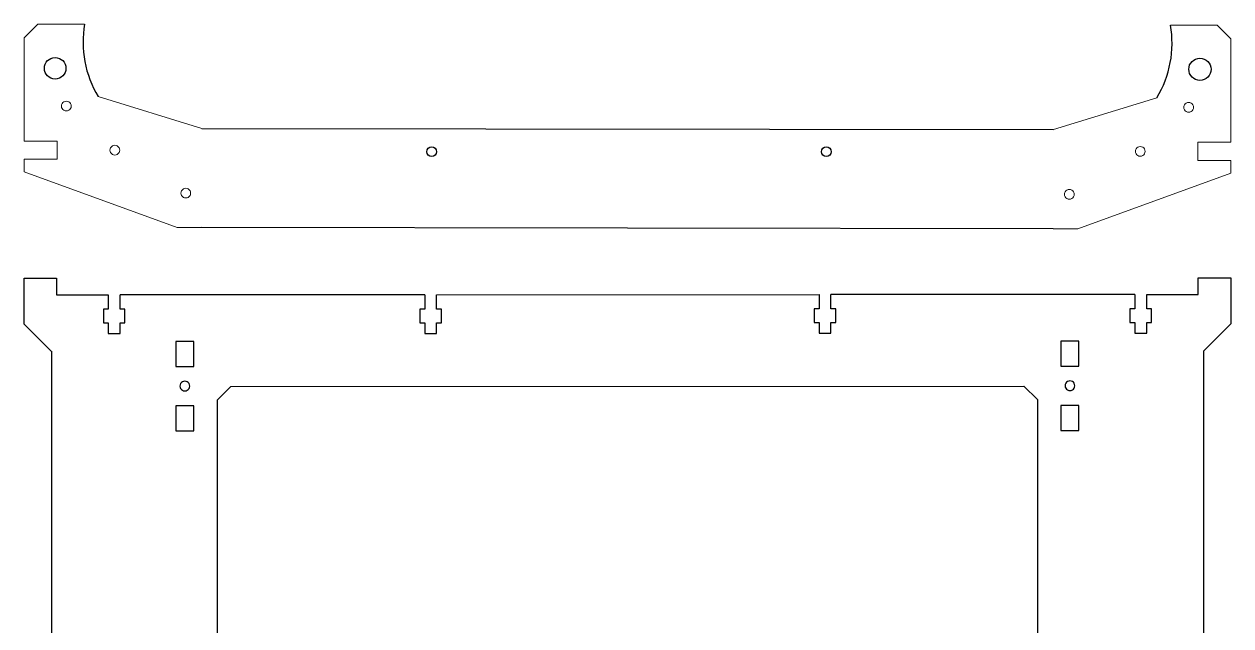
# Model space of a CAD drawing. Header units: millimetres. Extents: x 156 to 603, y 61 to 547.
# Drawn here: x 156.5 to 602.9, y 324 to 546.7 of the extents above; entities that cross this region are included whole.
import ezdxf

# ---------------------------------------------------------------- set-up
doc = ezdxf.new("R2010")
doc.units = ezdxf.units.MM
doc.header["$MEASUREMENT"] = 0
doc.layers.add('Layer 1', color=7, linetype='Continuous')

msp = doc.modelspace()

# ---------------------------------------------------------------- linework, layer by layer
for p, q in [((156.48, 452.6), (168.48, 452.6)), ((156.48, 435.6), (156.48, 452.6)), ((168.48, 452.6), (168.48, 446.5)), ((590.83, 446.63), (590.83, 452.73)), ((590.83, 452.73), (602.83, 452.73)), ((602.83, 452.73), (602.83, 435.73)), ((168.48, 446.5), (187.58, 446.5)), ((187.58, 446.5), (187.58, 441.2)), ((191.98, 441.2), (191.98, 446.5)), ((304.67, 446.47), (304.67, 441.17)), ((309.07, 446.47), (450.53, 446.59)), ((309.07, 441.17), (309.07, 446.47)), ((450.53, 446.59), (450.53, 441.29)), ((454.93, 441.29), (454.93, 446.59)), ((567.33, 446.63), (567.33, 441.33)), ((571.73, 446.63), (590.83, 446.63)), ((571.73, 441.33), (571.73, 446.63)), ((185.78, 441.2), (185.78, 436.1)), ((187.58, 441.2), (185.78, 441.2)), ((193.78, 441.2), (191.98, 441.2)), ((193.78, 436.1), (193.78, 441.2)), ((304.67, 441.17), (302.87, 441.17)), ((302.87, 441.17), (302.87, 436.07)), ((310.87, 441.17), (309.07, 441.17)), ((310.87, 436.07), (310.87, 441.17)), ((450.53, 441.29), (448.73, 441.29)), ((448.73, 441.29), (448.73, 436.19)), ((456.73, 441.29), (454.93, 441.29)), ((456.73, 436.19), (456.73, 441.29)), ((567.33, 441.33), (565.53, 441.33)), ((565.53, 441.33), (565.53, 436.23)), ((573.53, 441.33), (571.73, 441.33)), ((573.53, 436.23), (573.53, 441.33)), ((156.48, 435.6), (166.48, 425.6)), ((185.78, 436.1), (187.58, 436.1)), ((187.58, 436.1), (187.58, 432.15)), ((191.98, 436.1), (193.78, 436.1)), ((191.98, 432.15), (191.98, 436.1)), ((302.87, 436.07), (304.67, 436.07)), ((304.67, 436.07), (304.67, 432.12)), ((309.07, 432.12), (309.07, 436.07)), ((309.07, 436.07), (310.87, 436.07)), ((448.73, 436.19), (450.53, 436.19)), ((450.53, 436.19), (450.53, 432.24)), ((454.93, 432.24), (454.93, 436.19)), ((454.93, 436.19), (456.73, 436.19)), ((565.53, 436.23), (567.33, 436.23)), ((567.33, 436.23), (567.33, 432.28)), ((571.73, 432.28), (571.73, 436.23)), ((571.73, 436.23), (573.53, 436.23)), ((592.83, 425.73), (602.83, 435.73)), ((187.58, 432.15), (191.98, 432.15)), ((219.23, 429.2), (212.63, 429.2)), ((212.63, 429.2), (212.63, 420)), ((219.23, 420), (219.23, 429.2)), ((304.67, 432.12), (309.07, 432.12)), ((450.53, 432.24), (454.93, 432.24)), ((540.03, 429.32), (540.03, 420.12)), ((546.63, 429.32), (540.03, 429.32)), ((546.63, 420.12), (546.63, 429.32)), ((567.33, 432.28), (571.73, 432.28)), ((166.59, 425.6), (166.59, 151.1)), ((592.83, 151.23), (592.83, 425.73)), ((212.63, 420), (219.23, 420)), ((540.03, 420.12), (546.63, 420.12)), ((214.19, 413.16), (214.13, 412.7)), ((214.13, 412.7), (214.19, 412.23)), ((214.37, 413.6), (214.19, 413.16)), ((214.19, 412.23), (214.37, 411.8)), ((214.65, 413.97), (214.37, 413.6)), ((214.37, 411.8), (214.65, 411.42)), ((215.03, 414.26), (214.65, 413.97)), ((214.65, 411.42), (215.03, 411.14)), ((215.46, 414.44), (215.03, 414.26)), ((215.03, 411.14), (215.46, 410.96)), ((215.93, 414.5), (215.46, 414.44)), ((215.46, 410.96), (215.93, 410.89)), ((216.39, 414.44), (215.93, 414.5)), ((215.93, 410.89), (216.39, 410.96)), ((216.83, 414.26), (216.39, 414.44)), ((216.39, 410.96), (216.83, 411.14)), ((217.2, 413.97), (216.83, 414.26)), ((216.83, 411.14), (217.2, 411.42)), ((217.49, 413.6), (217.2, 413.97)), ((217.2, 411.42), (217.49, 411.8)), ((217.67, 413.16), (217.49, 413.6)), ((217.49, 411.8), (217.67, 412.23)), ((217.73, 412.7), (217.67, 413.16)), ((217.67, 412.23), (217.73, 412.7)), ((228.04, 407.6), (233, 412.6)), ((526.33, 412.73), (531.33, 407.73)), ((541.59, 413.29), (541.53, 412.82)), ((541.53, 412.82), (541.59, 412.36)), ((541.77, 413.73), (541.59, 413.29)), ((541.59, 412.36), (541.77, 411.92)), ((542.06, 414.1), (541.77, 413.73)), ((541.77, 411.92), (542.06, 411.55)), ((542.43, 414.38), (542.06, 414.1)), ((542.06, 411.55), (542.43, 411.26)), ((542.87, 414.56), (542.43, 414.38)), ((542.43, 411.26), (542.87, 411.08)), ((543.33, 414.63), (542.87, 414.56)), ((542.87, 411.08), (543.33, 411.02)), ((543.8, 414.56), (543.33, 414.63)), ((543.33, 411.02), (543.8, 411.08)), ((544.23, 414.38), (543.8, 414.56)), ((543.8, 411.08), (544.23, 411.26)), ((544.61, 414.1), (544.23, 414.38)), ((544.23, 411.26), (544.61, 411.55)), ((544.89, 413.73), (544.61, 414.1)), ((544.61, 411.55), (544.89, 411.92)), ((545.07, 413.29), (544.89, 413.73)), ((544.89, 411.92), (545.07, 412.36)), ((545.13, 412.82), (545.07, 413.29)), ((545.07, 412.36), (545.13, 412.82)), ((228.04, 131.11), (228.04, 407.6)), ((531.33, 407.73), (531.33, 131.24)), ((212.63, 405.4), (212.63, 396.2)), ((219.23, 405.4), (212.63, 405.4)), ((219.23, 396.2), (219.23, 405.4)), ((546.63, 405.52), (540.03, 405.52)), ((540.03, 405.52), (540.03, 396.32)), ((546.63, 396.32), (546.63, 405.52)), ((212.63, 396.2), (219.23, 396.2)), ((540.03, 396.32), (546.63, 396.32))]:
    msp.add_line(p, q)
for centre, radius in [((167.95, 530.31), 3.99), ((591.43, 529.93), 4.13), ((307.25, 499.42), 1.8), ((453.25, 499.42), 1.8)]:
    msp.add_circle(centre, radius)
for centre, start, end in [((217.27, 539.94), 170.0955, 211.0642), ((542.11, 539.56), 328.9358, 9.9045)]:
    msp.add_arc(centre, 39, start, end)
at = {"layer": 'Layer 1'}
for p, q in [((222.18, 508.07), (537.2, 507.62)), ((537.19, 470.94), (222.19, 471.39)), ((304.67, 446.47), (191.98, 446.47)), ((567.33, 446.63), (454.93, 446.59)), ((233, 412.6), (526.33, 412.73))]:
    msp.add_line(p, q, dxfattribs=at)
at = {"layer": 'Layer 1', "lineweight": 9}
for points in [[(156.51, 541.64), (156.51, 541.64), (161.52, 546.65), (161.52, 546.65)], [(178.85, 546.65), (178.85, 546.65), (161.52, 546.65), (161.52, 546.65)], [(580.52, 546.21), (580.52, 546.21), (597.86, 546.21), (597.86, 546.21)], [(602.87, 541.2), (602.87, 541.2), (597.86, 546.21), (597.86, 546.21)], [(156.51, 503.35), (156.51, 503.35), (156.51, 541.64), (156.51, 541.64)], [(602.87, 502.91), (602.87, 502.91), (602.87, 541.2), (602.87, 541.2)], [(171.2, 517.88), (171.2, 517.88), (170.83, 517.6), (170.83, 517.6)], [(171.64, 518.06), (171.64, 518.06), (171.2, 517.88), (171.2, 517.88)], [(172.1, 518.13), (172.1, 518.13), (171.64, 518.06), (171.64, 518.06)], [(172.57, 518.06), (172.57, 518.06), (172.1, 518.13), (172.1, 518.13)], [(173.01, 517.88), (173.01, 517.88), (172.57, 518.06), (172.57, 518.06)], [(173.38, 517.6), (173.38, 517.6), (173.01, 517.88), (173.01, 517.88)], [(183.86, 519.82), (183.86, 519.82), (222.18, 508.07), (222.18, 508.07)], [(575.51, 519.38), (575.51, 519.38), (537.2, 507.62), (537.2, 507.62)], [(170.36, 516.79), (170.36, 516.79), (170.3, 516.32), (170.3, 516.32)], [(170.3, 516.32), (170.3, 516.32), (170.36, 515.85), (170.36, 515.85)], [(170.54, 517.22), (170.54, 517.22), (170.36, 516.79), (170.36, 516.79)], [(170.36, 515.85), (170.36, 515.85), (170.54, 515.42), (170.54, 515.42)], [(170.83, 517.6), (170.83, 517.6), (170.54, 517.22), (170.54, 517.22)], [(170.54, 515.42), (170.54, 515.42), (170.83, 515.05), (170.83, 515.05)], [(170.83, 515.05), (170.83, 515.05), (171.2, 514.76), (171.2, 514.76)], [(171.2, 514.76), (171.2, 514.76), (171.64, 514.58), (171.64, 514.58)], [(171.64, 514.58), (171.64, 514.58), (172.1, 514.52), (172.1, 514.52)], [(172.1, 514.52), (172.1, 514.52), (172.57, 514.58), (172.57, 514.58)], [(172.57, 514.58), (172.57, 514.58), (173.01, 514.76), (173.01, 514.76)], [(173.01, 514.76), (173.01, 514.76), (173.38, 515.05), (173.38, 515.05)], [(173.67, 517.22), (173.67, 517.22), (173.38, 517.6), (173.38, 517.6)], [(173.38, 515.05), (173.38, 515.05), (173.67, 515.42), (173.67, 515.42)], [(173.85, 516.79), (173.85, 516.79), (173.67, 517.22), (173.67, 517.22)], [(173.67, 515.42), (173.67, 515.42), (173.85, 515.85), (173.85, 515.85)], [(173.91, 516.32), (173.91, 516.32), (173.85, 516.79), (173.85, 516.79)], [(173.85, 515.85), (173.85, 515.85), (173.91, 516.32), (173.91, 516.32)], [(585.47, 515.88), (585.47, 515.88), (585.53, 516.34), (585.53, 516.34)], [(585.53, 515.41), (585.53, 515.41), (585.47, 515.88), (585.47, 515.88)], [(585.53, 516.34), (585.53, 516.34), (585.71, 516.78), (585.71, 516.78)], [(585.71, 514.97), (585.71, 514.97), (585.53, 515.41), (585.53, 515.41)], [(585.71, 516.78), (585.71, 516.78), (586, 517.15), (586, 517.15)], [(586, 514.6), (586, 514.6), (585.71, 514.97), (585.71, 514.97)], [(586, 517.15), (586, 517.15), (586.37, 517.44), (586.37, 517.44)], [(586.37, 514.31), (586.37, 514.31), (586, 514.6), (586, 514.6)], [(586.37, 517.44), (586.37, 517.44), (586.81, 517.62), (586.81, 517.62)], [(586.81, 514.13), (586.81, 514.13), (586.37, 514.31), (586.37, 514.31)], [(586.81, 517.62), (586.81, 517.62), (587.27, 517.68), (587.27, 517.68)], [(587.27, 514.07), (587.27, 514.07), (586.81, 514.13), (586.81, 514.13)], [(587.27, 517.68), (587.27, 517.68), (587.74, 517.62), (587.74, 517.62)], [(587.74, 514.13), (587.74, 514.13), (587.27, 514.07), (587.27, 514.07)], [(587.74, 517.62), (587.74, 517.62), (588.18, 517.44), (588.18, 517.44)], [(588.18, 514.31), (588.18, 514.31), (587.74, 514.13), (587.74, 514.13)], [(588.18, 517.44), (588.18, 517.44), (588.55, 517.15), (588.55, 517.15)], [(588.55, 514.6), (588.55, 514.6), (588.18, 514.31), (588.18, 514.31)], [(588.55, 517.15), (588.55, 517.15), (588.84, 516.78), (588.84, 516.78)], [(588.84, 514.97), (588.84, 514.97), (588.55, 514.6), (588.55, 514.6)], [(588.84, 516.78), (588.84, 516.78), (589.02, 516.34), (589.02, 516.34)], [(589.02, 515.41), (589.02, 515.41), (588.84, 514.97), (588.84, 514.97)], [(589.02, 516.34), (589.02, 516.34), (589.08, 515.88), (589.08, 515.88)], [(589.08, 515.88), (589.08, 515.88), (589.02, 515.41), (589.02, 515.41)], [(168.73, 503.35), (168.73, 503.35), (156.51, 503.35), (156.51, 503.35)], [(168.73, 496.64), (168.73, 496.64), (168.73, 503.35), (168.73, 503.35)], [(188.29, 500.46), (188.29, 500.46), (188.23, 500), (188.23, 500)], [(188.23, 500), (188.23, 500), (188.29, 499.53), (188.29, 499.53)], [(188.47, 500.9), (188.47, 500.9), (188.29, 500.46), (188.29, 500.46)], [(188.76, 501.27), (188.76, 501.27), (188.47, 500.9), (188.47, 500.9)], [(189.13, 501.56), (189.13, 501.56), (188.76, 501.27), (188.76, 501.27)], [(189.56, 501.74), (189.56, 501.74), (189.13, 501.56), (189.13, 501.56)], [(190.03, 501.8), (190.03, 501.8), (189.56, 501.74), (189.56, 501.74)], [(190.5, 501.74), (190.5, 501.74), (190.03, 501.8), (190.03, 501.8)], [(190.93, 501.56), (190.93, 501.56), (190.5, 501.74), (190.5, 501.74)], [(191.31, 501.27), (191.31, 501.27), (190.93, 501.56), (190.93, 501.56)], [(191.59, 500.9), (191.59, 500.9), (191.31, 501.27), (191.31, 501.27)], [(191.77, 500.46), (191.77, 500.46), (191.59, 500.9), (191.59, 500.9)], [(191.84, 500), (191.84, 500), (191.77, 500.46), (191.77, 500.46)], [(191.77, 499.53), (191.77, 499.53), (191.84, 500), (191.84, 500)], [(567.54, 499.55), (567.54, 499.55), (567.6, 500.02), (567.6, 500.02)], [(567.6, 500.02), (567.6, 500.02), (567.78, 500.45), (567.78, 500.45)], [(567.78, 500.45), (567.78, 500.45), (568.07, 500.83), (568.07, 500.83)], [(568.07, 500.83), (568.07, 500.83), (568.44, 501.11), (568.44, 501.11)], [(568.44, 501.11), (568.44, 501.11), (568.88, 501.29), (568.88, 501.29)], [(568.88, 501.29), (568.88, 501.29), (569.35, 501.36), (569.35, 501.36)], [(569.35, 501.36), (569.35, 501.36), (569.81, 501.29), (569.81, 501.29)], [(569.81, 501.29), (569.81, 501.29), (570.25, 501.11), (570.25, 501.11)], [(570.25, 501.11), (570.25, 501.11), (570.62, 500.83), (570.62, 500.83)], [(570.62, 500.83), (570.62, 500.83), (570.91, 500.45), (570.91, 500.45)], [(570.91, 500.45), (570.91, 500.45), (571.09, 500.02), (571.09, 500.02)], [(571.09, 500.02), (571.09, 500.02), (571.15, 499.55), (571.15, 499.55)], [(590.65, 502.91), (590.65, 502.91), (602.87, 502.91), (602.87, 502.91)], [(590.65, 496.19), (590.65, 496.19), (590.65, 502.91), (590.65, 502.91)], [(156.51, 496.64), (156.51, 496.64), (168.73, 496.64), (168.73, 496.64)], [(156.51, 491.93), (156.51, 491.93), (156.51, 496.64), (156.51, 496.64)], [(188.29, 499.53), (188.29, 499.53), (188.47, 499.1), (188.47, 499.1)], [(188.47, 499.1), (188.47, 499.1), (188.76, 498.72), (188.76, 498.72)], [(188.76, 498.72), (188.76, 498.72), (189.13, 498.43), (189.13, 498.43)], [(189.13, 498.43), (189.13, 498.43), (189.56, 498.25), (189.56, 498.25)], [(189.56, 498.25), (189.56, 498.25), (190.03, 498.19), (190.03, 498.19)], [(190.03, 498.19), (190.03, 498.19), (190.5, 498.25), (190.5, 498.25)], [(190.5, 498.25), (190.5, 498.25), (190.93, 498.43), (190.93, 498.43)], [(190.93, 498.43), (190.93, 498.43), (191.31, 498.72), (191.31, 498.72)], [(191.31, 498.72), (191.31, 498.72), (191.59, 499.1), (191.59, 499.1)], [(191.59, 499.1), (191.59, 499.1), (191.77, 499.53), (191.77, 499.53)], [(567.6, 499.09), (567.6, 499.09), (567.54, 499.55), (567.54, 499.55)], [(567.78, 498.65), (567.78, 498.65), (567.6, 499.09), (567.6, 499.09)], [(568.07, 498.28), (568.07, 498.28), (567.78, 498.65), (567.78, 498.65)], [(568.44, 497.99), (568.44, 497.99), (568.07, 498.28), (568.07, 498.28)], [(568.88, 497.81), (568.88, 497.81), (568.44, 497.99), (568.44, 497.99)], [(569.35, 497.75), (569.35, 497.75), (568.88, 497.81), (568.88, 497.81)], [(569.81, 497.81), (569.81, 497.81), (569.35, 497.75), (569.35, 497.75)], [(570.25, 497.99), (570.25, 497.99), (569.81, 497.81), (569.81, 497.81)], [(570.62, 498.28), (570.62, 498.28), (570.25, 497.99), (570.25, 497.99)], [(570.91, 498.65), (570.91, 498.65), (570.62, 498.28), (570.62, 498.28)], [(571.09, 499.09), (571.09, 499.09), (570.91, 498.65), (570.91, 498.65)], [(571.15, 499.55), (571.15, 499.55), (571.09, 499.09), (571.09, 499.09)], [(602.87, 496.19), (602.87, 496.19), (590.65, 496.19), (590.65, 496.19)], [(602.87, 491.48), (602.87, 491.48), (602.87, 496.19), (602.87, 496.19)], [(213.07, 471.39), (213.07, 471.39), (156.51, 491.93), (156.51, 491.93)], [(546.31, 470.94), (546.31, 470.94), (602.87, 491.48), (602.87, 491.48)], [(214.47, 484.12), (214.47, 484.12), (214.53, 484.58), (214.53, 484.58)], [(214.53, 483.65), (214.53, 483.65), (214.47, 484.12), (214.47, 484.12)], [(214.53, 484.58), (214.53, 484.58), (214.71, 485.02), (214.71, 485.02)], [(214.71, 483.22), (214.71, 483.22), (214.53, 483.65), (214.53, 483.65)], [(214.71, 485.02), (214.71, 485.02), (215, 485.39), (215, 485.39)], [(215, 482.84), (215, 482.84), (214.71, 483.22), (214.71, 483.22)], [(215, 485.39), (215, 485.39), (215.37, 485.68), (215.37, 485.68)], [(215.37, 482.55), (215.37, 482.55), (215, 482.84), (215, 482.84)], [(215.37, 485.68), (215.37, 485.68), (215.81, 485.86), (215.81, 485.86)], [(215.81, 482.37), (215.81, 482.37), (215.37, 482.55), (215.37, 482.55)], [(215.81, 485.86), (215.81, 485.86), (216.27, 485.92), (216.27, 485.92)], [(216.27, 482.31), (216.27, 482.31), (215.81, 482.37), (215.81, 482.37)], [(216.27, 485.92), (216.27, 485.92), (216.74, 485.86), (216.74, 485.86)], [(216.74, 482.37), (216.74, 482.37), (216.27, 482.31), (216.27, 482.31)], [(216.74, 485.86), (216.74, 485.86), (217.18, 485.68), (217.18, 485.68)], [(217.18, 482.55), (217.18, 482.55), (216.74, 482.37), (216.74, 482.37)], [(217.18, 485.68), (217.18, 485.68), (217.55, 485.39), (217.55, 485.39)], [(217.55, 482.84), (217.55, 482.84), (217.18, 482.55), (217.18, 482.55)], [(217.55, 485.39), (217.55, 485.39), (217.84, 485.02), (217.84, 485.02)], [(217.84, 483.22), (217.84, 483.22), (217.55, 482.84), (217.55, 482.84)], [(217.84, 485.02), (217.84, 485.02), (218.02, 484.58), (218.02, 484.58)], [(218.02, 483.65), (218.02, 483.65), (217.84, 483.22), (217.84, 483.22)], [(218.02, 484.58), (218.02, 484.58), (218.08, 484.12), (218.08, 484.12)], [(218.08, 484.12), (218.08, 484.12), (218.02, 483.65), (218.02, 483.65)], [(541.36, 484.14), (541.36, 484.14), (541.3, 483.67), (541.3, 483.67)], [(541.3, 483.67), (541.3, 483.67), (541.36, 483.21), (541.36, 483.21)], [(541.54, 484.57), (541.54, 484.57), (541.36, 484.14), (541.36, 484.14)], [(541.36, 483.21), (541.36, 483.21), (541.54, 482.77), (541.54, 482.77)], [(541.83, 484.95), (541.83, 484.95), (541.54, 484.57), (541.54, 484.57)], [(541.54, 482.77), (541.54, 482.77), (541.83, 482.4), (541.83, 482.4)], [(542.2, 485.23), (542.2, 485.23), (541.83, 484.95), (541.83, 484.95)], [(541.83, 482.4), (541.83, 482.4), (542.2, 482.11), (542.2, 482.11)], [(542.64, 485.41), (542.64, 485.41), (542.2, 485.23), (542.2, 485.23)], [(542.2, 482.11), (542.2, 482.11), (542.64, 481.93), (542.64, 481.93)], [(543.1, 485.48), (543.1, 485.48), (542.64, 485.41), (542.64, 485.41)], [(543.57, 485.41), (543.57, 485.41), (543.1, 485.48), (543.1, 485.48)], [(544.01, 485.23), (544.01, 485.23), (543.57, 485.41), (543.57, 485.41)], [(543.57, 481.93), (543.57, 481.93), (544.01, 482.11), (544.01, 482.11)], [(544.38, 484.95), (544.38, 484.95), (544.01, 485.23), (544.01, 485.23)], [(544.01, 482.11), (544.01, 482.11), (544.38, 482.4), (544.38, 482.4)], [(544.67, 484.57), (544.67, 484.57), (544.38, 484.95), (544.38, 484.95)], [(544.38, 482.4), (544.38, 482.4), (544.67, 482.77), (544.67, 482.77)], [(544.85, 484.14), (544.85, 484.14), (544.67, 484.57), (544.67, 484.57)], [(544.67, 482.77), (544.67, 482.77), (544.85, 483.21), (544.85, 483.21)], [(544.91, 483.67), (544.91, 483.67), (544.85, 484.14), (544.85, 484.14)], [(544.85, 483.21), (544.85, 483.21), (544.91, 483.67), (544.91, 483.67)], [(542.64, 481.93), (542.64, 481.93), (543.1, 481.87), (543.1, 481.87)], [(543.1, 481.87), (543.1, 481.87), (543.57, 481.93), (543.57, 481.93)], [(222.19, 471.39), (222.19, 471.39), (213.07, 471.39), (213.07, 471.39)], [(537.19, 470.94), (537.19, 470.94), (546.31, 470.94), (546.31, 470.94)]]:
    msp.add_open_spline(points, degree=3, dxfattribs=at)
at = {"layer": 'Layer 1', "lineweight": 18}
msp.add_open_spline([(575.51, 519.38), (575.51, 519.38), (575.52, 519.41), (575.53, 519.46)], degree=3, dxfattribs=at)

doc.saveas('drawing.dxf')
